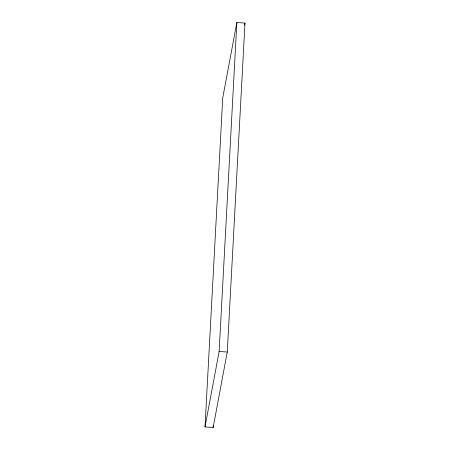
<?xml version="1.0" encoding="UTF-8"?>
<svg xmlns="http://www.w3.org/2000/svg" width="450" height="450" viewBox="0 0 450 450"><rect width="100%" height="100%" fill="white"/><g stroke="black" fill="none" stroke-linecap="round" stroke-linejoin="round"><path stroke-width="0.67" d="M205.014 426.921L222.727 97.965L236.852 22.5L244.986 23.079L227.273 352.035L213.148 427.5L205.014 426.921L219.139 351.456L236.852 22.5M213.148 427.5L213.261 425.396M244.597 25.138L244.986 23.079M219.139 351.456L227.273 352.035"/></g></svg>
